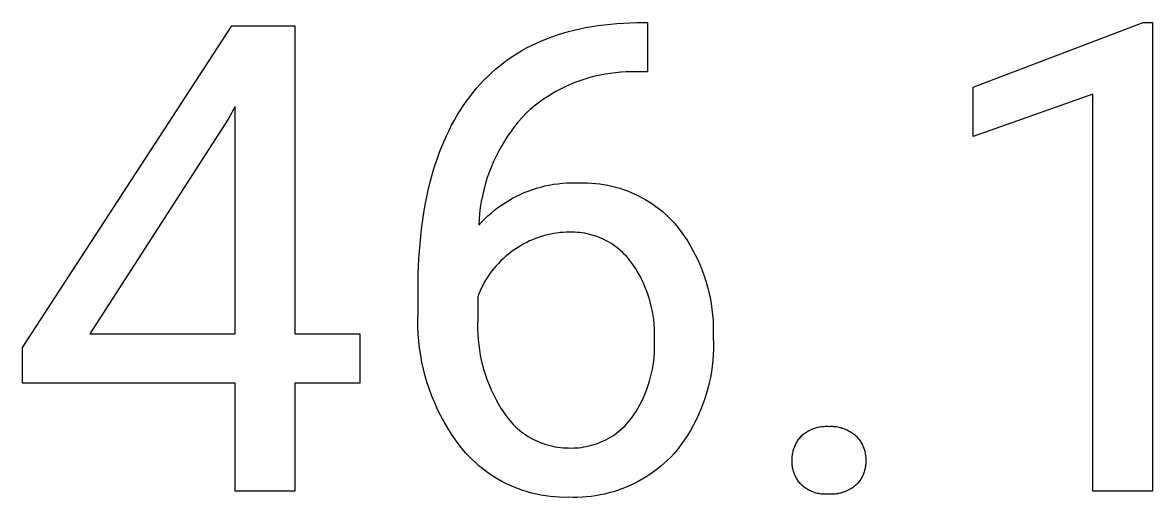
# Model space of a CAD drawing. Header units: millimetres. Extents: x 578 to 4608, y -138 to 2677.
# Drawn here: x 3633.8 to 3706.1, y 40.2 to 70.6 of the extents above; entities that cross this region are included whole.
import ezdxf

# ---------------------------------------------------------------- set-up
doc = ezdxf.new("R2010")
doc.units = ezdxf.units.MM
doc.header["$MEASUREMENT"] = 0
doc.layers.add('Domyślny', color=7, linetype='Continuous', true_color=0x000000)

msp = doc.modelspace()

# ---------------------------------------------------------------- linework, layer by layer
at = {"layer": 'Domyślny'}
for p, q in [((3633.842, 49.743), (3647.226, 70.359)), ((3647.226, 70.359), (3651.269, 70.359)), ((3651.269, 70.359), (3651.269, 50.622)), ((3669.134, 70.076), (3669.505, 70.162)), ((3669.505, 70.162), (3669.883, 70.239)), ((3669.883, 70.239), (3670.267, 70.308)), ((3670.267, 70.308), (3670.658, 70.368)), ((3670.658, 70.368), (3671.056, 70.421)), ((3671.056, 70.421), (3671.461, 70.464)), ((3671.461, 70.464), (3671.872, 70.5)), ((3671.872, 70.5), (3672.29, 70.527)), ((3672.29, 70.527), (3672.715, 70.546)), ((3672.715, 70.546), (3673.146, 70.557)), ((3673.146, 70.557), (3673.825, 70.557)), ((3673.825, 70.557), (3673.825, 67.399)), ((3694.666, 66.412), (3705.543, 70.557)), ((3705.543, 70.557), (3706.138, 70.557)), ((3706.138, 70.557), (3706.138, 40.557)), ((3667.048, 69.387), (3667.379, 69.523)), ((3667.379, 69.523), (3667.717, 69.65)), ((3667.717, 69.65), (3668.061, 69.769)), ((3668.061, 69.769), (3668.412, 69.88)), ((3668.412, 69.88), (3668.769, 69.982)), ((3668.769, 69.982), (3669.134, 70.076)), ((3665.495, 68.584), (3665.792, 68.761)), ((3665.792, 68.761), (3666.096, 68.93)), ((3666.096, 68.93), (3666.407, 69.091)), ((3666.407, 69.091), (3666.724, 69.243)), ((3666.724, 69.243), (3667.048, 69.387)), ((3664.373, 67.791), (3664.644, 68.001)), ((3664.644, 68.001), (3664.921, 68.204)), ((3664.921, 68.204), (3665.205, 68.398)), ((3665.205, 68.398), (3665.495, 68.584)), ((3663.603, 67.108), (3663.853, 67.344)), ((3663.853, 67.344), (3664.11, 67.572)), ((3664.11, 67.572), (3664.373, 67.791)), ((3671.12, 67.255), (3670.79, 67.192)), ((3671.452, 67.307), (3671.12, 67.255)), ((3671.786, 67.348), (3671.452, 67.307)), ((3672.12, 67.378), (3671.786, 67.348)), ((3672.456, 67.396), (3672.12, 67.378)), ((3672.792, 67.403), (3672.456, 67.396)), ((3673.128, 67.399), (3672.792, 67.403)), ((3673.825, 67.399), (3673.128, 67.399)), ((3662.892, 66.351), (3663.122, 66.612)), ((3663.122, 66.612), (3663.359, 66.864)), ((3663.359, 66.864), (3663.603, 67.108)), ((3668.871, 66.584), (3668.565, 66.446)), ((3669.182, 66.712), (3668.871, 66.584)), ((3669.496, 66.83), (3669.182, 66.712)), ((3669.815, 66.937), (3669.496, 66.83)), ((3670.137, 67.033), (3669.815, 66.937)), ((3670.462, 67.118), (3670.137, 67.033)), ((3670.79, 67.192), (3670.462, 67.118)), ((3662.243, 65.52), (3662.452, 65.805)), ((3662.452, 65.805), (3662.669, 66.082)), ((3662.669, 66.082), (3662.892, 66.351)), ((3667.391, 65.791), (3667.113, 65.604)), ((3667.676, 65.97), (3667.391, 65.791)), ((3667.967, 66.138), (3667.676, 65.97)), ((3668.263, 66.297), (3667.967, 66.138)), ((3668.565, 66.446), (3668.263, 66.297)), ((3694.666, 63.254), (3694.666, 66.412)), ((3702.32, 65.98), (3694.666, 63.254)), ((3702.32, 40.557), (3702.32, 65.98)), ((3647.451, 65.181), (3646.998, 64.367)), ((3647.451, 50.622), (3647.451, 65.181)), ((3661.844, 64.928), (3662.04, 65.228)), ((3662.04, 65.228), (3662.243, 65.52)), ((3666.575, 65.2), (3666.317, 64.986)), ((3666.841, 65.407), (3666.575, 65.2)), ((3667.113, 65.604), (3666.841, 65.407)), ((3646.998, 64.367), (3638.154, 50.622)), ((3661.473, 64.305), (3661.655, 64.62)), ((3661.655, 64.62), (3661.844, 64.928)), ((3665.808, 64.483), (3665.56, 64.196)), ((3666.066, 64.762), (3665.808, 64.483)), ((3666.317, 64.986), (3666.066, 64.762)), ((3660.967, 63.314), (3661.129, 63.652)), ((3661.129, 63.652), (3661.297, 63.982)), ((3661.297, 63.982), (3661.473, 64.305)), ((3665.323, 63.9), (3665.095, 63.596)), ((3665.56, 64.196), (3665.323, 63.9)), ((3660.665, 62.615), (3660.813, 62.968)), ((3660.813, 62.968), (3660.967, 63.314)), ((3664.673, 62.966), (3664.478, 62.64)), ((3664.879, 63.285), (3664.673, 62.966)), ((3665.095, 63.596), (3664.879, 63.285)), ((3660.39, 61.885), (3660.524, 62.254)), ((3660.524, 62.254), (3660.665, 62.615)), ((3664.295, 62.308), (3664.123, 61.969)), ((3664.478, 62.64), (3664.295, 62.308)), ((3660.142, 61.125), (3660.262, 61.509)), ((3660.262, 61.509), (3660.39, 61.885)), ((3663.963, 61.625), (3663.816, 61.276)), ((3664.123, 61.969), (3663.963, 61.625)), ((3659.922, 60.335), (3660.029, 60.734)), ((3660.029, 60.734), (3660.142, 61.125)), ((3663.68, 60.921), (3663.557, 60.563)), ((3663.816, 61.276), (3663.68, 60.921)), ((3659.822, 59.928), (3659.922, 60.335)), ((3663.446, 60.2), (3663.347, 59.833)), ((3663.557, 60.563), (3663.446, 60.2)), ((3666.728, 59.953), (3666.995, 60.029)), ((3666.995, 60.029), (3667.265, 60.096)), ((3667.265, 60.096), (3667.537, 60.154)), ((3667.537, 60.154), (3667.811, 60.202)), ((3667.811, 60.202), (3668.086, 60.241)), ((3668.086, 60.241), (3668.362, 60.271)), ((3668.362, 60.271), (3668.64, 60.291)), ((3668.64, 60.291), (3668.918, 60.301)), ((3668.918, 60.301), (3669.196, 60.302)), ((3669.196, 60.302), (3669.473, 60.293)), ((3669.473, 60.293), (3669.735, 60.299)), ((3669.735, 60.299), (3669.996, 60.296)), ((3669.996, 60.296), (3670.257, 60.284)), ((3670.257, 60.284), (3670.518, 60.263)), ((3670.518, 60.263), (3670.777, 60.233)), ((3670.777, 60.233), (3671.036, 60.195)), ((3671.036, 60.195), (3671.293, 60.148)), ((3671.293, 60.148), (3671.548, 60.092)), ((3671.548, 60.092), (3671.802, 60.028)), ((3671.802, 60.028), (3672.053, 59.955)), ((3659.644, 59.092), (3659.73, 59.514)), ((3659.73, 59.514), (3659.822, 59.928)), ((3663.262, 59.463), (3663.189, 59.091)), ((3663.347, 59.833), (3663.262, 59.463)), ((3664.951, 59.169), (3665.192, 59.307)), ((3665.192, 59.307), (3665.438, 59.436)), ((3665.438, 59.436), (3665.689, 59.557)), ((3665.689, 59.557), (3665.943, 59.669)), ((3665.943, 59.669), (3666.201, 59.773)), ((3666.201, 59.773), (3666.463, 59.867)), ((3666.463, 59.867), (3666.728, 59.953)), ((3672.053, 59.955), (3672.301, 59.873)), ((3672.301, 59.873), (3672.547, 59.784)), ((3672.547, 59.784), (3672.789, 59.686)), ((3672.789, 59.686), (3673.028, 59.58)), ((3673.028, 59.58), (3673.263, 59.466)), ((3673.263, 59.466), (3673.494, 59.344)), ((3673.494, 59.344), (3673.721, 59.214)), ((3659.492, 58.225), (3659.565, 58.662)), ((3659.565, 58.662), (3659.644, 59.092)), ((3663.129, 58.716), (3663.083, 58.34)), ((3663.189, 59.091), (3663.129, 58.716)), ((3664.036, 58.538), (3664.257, 58.707)), ((3664.257, 58.707), (3664.483, 58.869)), ((3664.483, 58.869), (3664.714, 59.023)), ((3664.714, 59.023), (3664.951, 59.169)), ((3673.721, 59.214), (3673.943, 59.076)), ((3673.943, 59.076), (3674.161, 58.932)), ((3674.161, 58.932), (3674.373, 58.78)), ((3674.373, 58.78), (3674.581, 58.621)), ((3674.581, 58.621), (3674.783, 58.454)), ((3659.369, 57.328), (3659.492, 58.225)), ((3663.049, 57.962), (3663.028, 57.583)), ((3663.083, 58.34), (3663.049, 57.962)), ((3663.216, 57.787), (3663.412, 57.985)), ((3663.412, 57.985), (3663.613, 58.177)), ((3663.613, 58.177), (3663.822, 58.361)), ((3663.822, 58.361), (3664.036, 58.538)), ((3674.783, 58.454), (3674.979, 58.282)), ((3674.979, 58.282), (3675.169, 58.102)), ((3675.169, 58.102), (3675.353, 57.917)), ((3675.353, 57.917), (3675.53, 57.725)), ((3659.272, 56.401), (3659.369, 57.328)), ((3663.028, 57.583), (3663.216, 57.787)), ((3668.431, 57.123), (3668.229, 57.106)), ((3668.633, 57.133), (3668.431, 57.123)), ((3668.835, 57.136), (3668.633, 57.133)), ((3668.998, 57.137), (3668.835, 57.136)), ((3669.161, 57.134), (3668.998, 57.137)), ((3669.324, 57.125), (3669.161, 57.134)), ((3669.486, 57.11), (3669.324, 57.125)), ((3675.53, 57.725), (3675.701, 57.527)), ((3675.701, 57.527), (3675.925, 57.238)), ((3675.925, 57.238), (3676.138, 56.94)), ((3659.204, 55.442), (3659.272, 56.401)), ((3665.925, 56.392), (3665.749, 56.292)), ((3666.104, 56.486), (3665.925, 56.392)), ((3666.286, 56.575), (3666.104, 56.486)), ((3666.471, 56.657), (3666.286, 56.575)), ((3666.659, 56.733), (3666.471, 56.657)), ((3666.849, 56.802), (3666.659, 56.733)), ((3667.041, 56.865), (3666.849, 56.802)), ((3667.235, 56.922), (3667.041, 56.865)), ((3667.431, 56.972), (3667.235, 56.922)), ((3667.629, 57.016), (3667.431, 56.972)), ((3667.828, 57.053), (3667.629, 57.016)), ((3668.028, 57.083), (3667.828, 57.053)), ((3668.229, 57.106), (3668.028, 57.083)), ((3669.648, 57.089), (3669.486, 57.11)), ((3669.809, 57.063), (3669.648, 57.089)), ((3669.969, 57.032), (3669.809, 57.063)), ((3670.127, 56.995), (3669.969, 57.032)), ((3670.285, 56.953), (3670.127, 56.995)), ((3670.441, 56.905), (3670.285, 56.953)), ((3670.595, 56.852), (3670.441, 56.905)), ((3670.747, 56.794), (3670.595, 56.852)), ((3670.897, 56.731), (3670.747, 56.794)), ((3671.045, 56.662), (3670.897, 56.731)), ((3671.191, 56.589), (3671.045, 56.662)), ((3671.333, 56.51), (3671.191, 56.589)), ((3671.473, 56.427), (3671.333, 56.51)), ((3671.611, 56.339), (3671.473, 56.427)), ((3676.138, 56.94), (3676.341, 56.636)), ((3676.341, 56.636), (3676.533, 56.325)), ((3664.906, 55.705), (3664.744, 55.57)), ((3665.073, 55.833), (3664.906, 55.705)), ((3665.244, 55.956), (3665.073, 55.833)), ((3665.409, 56.073), (3665.244, 55.956)), ((3665.577, 56.185), (3665.409, 56.073)), ((3665.749, 56.292), (3665.577, 56.185)), ((3671.745, 56.246), (3671.611, 56.339)), ((3671.875, 56.149), (3671.745, 56.246)), ((3672.003, 56.047), (3671.875, 56.149)), ((3672.127, 55.941), (3672.003, 56.047)), ((3672.247, 55.831), (3672.127, 55.941)), ((3672.363, 55.717), (3672.247, 55.831)), ((3672.475, 55.598), (3672.363, 55.717)), ((3676.533, 56.325), (3676.715, 56.008)), ((3676.715, 56.008), (3676.885, 55.685)), ((3676.885, 55.685), (3677.045, 55.356)), ((3659.162, 54.454), (3659.204, 55.442)), ((3664.143, 54.98), (3664.006, 54.82)), ((3664.286, 55.135), (3664.143, 54.98)), ((3664.433, 55.285), (3664.286, 55.135)), ((3664.586, 55.431), (3664.433, 55.285)), ((3664.744, 55.57), (3664.586, 55.431)), ((3672.584, 55.477), (3672.475, 55.598)), ((3672.688, 55.351), (3672.584, 55.477)), ((3672.787, 55.222), (3672.688, 55.351)), ((3672.939, 55.003), (3672.787, 55.222)), ((3673.084, 54.779), (3672.939, 55.003)), ((3677.045, 55.356), (3677.193, 55.022)), ((3677.193, 55.022), (3677.33, 54.682)), ((3659.149, 53.435), (3659.162, 54.454)), ((3663.63, 54.313), (3663.516, 54.136)), ((3663.749, 54.486), (3663.63, 54.313)), ((3663.875, 54.655), (3663.749, 54.486)), ((3664.006, 54.82), (3663.875, 54.655)), ((3673.221, 54.551), (3673.084, 54.779)), ((3673.35, 54.318), (3673.221, 54.551)), ((3673.472, 54.08), (3673.35, 54.318)), ((3677.33, 54.682), (3677.455, 54.339)), ((3677.455, 54.339), (3677.569, 53.991)), ((3663.212, 53.582), (3663.123, 53.391)), ((3663.307, 53.77), (3663.212, 53.582)), ((3663.408, 53.955), (3663.307, 53.77)), ((3663.516, 54.136), (3663.408, 53.955)), ((3673.585, 53.839), (3673.472, 54.08)), ((3673.69, 53.594), (3673.585, 53.839)), ((3673.787, 53.346), (3673.69, 53.594)), ((3677.569, 53.991), (3677.67, 53.64)), ((3677.67, 53.64), (3677.759, 53.285)), ((3659.149, 51.973), (3659.149, 53.435)), ((3663.042, 53.197), (3662.966, 53)), ((3662.966, 53), (3662.966, 51.594)), ((3663.123, 53.391), (3663.042, 53.197)), ((3673.876, 53.094), (3673.787, 53.346)), ((3673.956, 52.84), (3673.876, 53.094)), ((3674.027, 52.583), (3673.956, 52.84)), ((3677.759, 53.285), (3677.837, 52.928)), ((3677.837, 52.928), (3677.902, 52.568)), ((3674.09, 52.324), (3674.027, 52.583)), ((3674.144, 52.063), (3674.09, 52.324)), ((3674.19, 51.801), (3674.144, 52.063)), ((3677.902, 52.568), (3677.954, 52.206)), ((3677.954, 52.206), (3677.995, 51.843)), ((3659.137, 51.518), (3659.149, 51.973)), ((3659.141, 51.064), (3659.137, 51.518)), ((3662.966, 51.594), (3662.956, 51.261)), ((3674.226, 51.537), (3674.19, 51.801)), ((3674.254, 51.271), (3674.226, 51.537)), ((3677.995, 51.843), (3678.022, 51.478)), ((3678.022, 51.478), (3678.038, 51.113)), ((3638.154, 50.622), (3647.451, 50.622)), ((3651.269, 50.622), (3655.417, 50.622)), ((3655.417, 50.622), (3655.417, 47.465)), ((3659.161, 50.609), (3659.141, 51.064)), ((3659.196, 50.156), (3659.161, 50.609)), ((3662.956, 51.261), (3662.957, 50.927)), ((3662.957, 50.927), (3662.968, 50.594)), ((3674.273, 51.005), (3674.254, 51.271)), ((3674.282, 50.739), (3674.273, 51.005)), ((3674.283, 50.473), (3674.282, 50.739)), ((3678.041, 50.747), (3678.031, 50.382)), ((3678.038, 51.113), (3678.041, 50.747)), ((3659.248, 49.704), (3659.196, 50.156)), ((3662.968, 50.594), (3662.991, 50.262)), ((3662.991, 50.262), (3663.026, 49.93)), ((3663.026, 49.93), (3663.071, 49.6)), ((3674.275, 50.206), (3674.283, 50.473)), ((3674.283, 49.942), (3674.275, 50.206)), ((3674.282, 49.677), (3674.283, 49.942)), ((3678.031, 50.382), (3678.043, 50.017)), ((3678.043, 50.017), (3678.043, 49.652)), ((3633.842, 47.465), (3633.842, 49.743)), ((3659.315, 49.254), (3659.248, 49.704)), ((3659.397, 48.806), (3659.315, 49.254)), ((3663.071, 49.6), (3663.127, 49.272)), ((3663.127, 49.272), (3663.194, 48.945)), ((3674.254, 49.149), (3674.273, 49.412)), ((3674.273, 49.412), (3674.282, 49.677)), ((3678.03, 49.287), (3678.004, 48.923)), ((3678.043, 49.652), (3678.03, 49.287)), ((3659.495, 48.362), (3659.397, 48.806)), ((3663.194, 48.945), (3663.272, 48.621)), ((3663.272, 48.621), (3663.361, 48.3)), ((3674.146, 48.362), (3674.191, 48.623)), ((3674.191, 48.623), (3674.227, 48.885)), ((3674.227, 48.885), (3674.254, 49.149)), ((3677.967, 48.559), (3677.916, 48.198)), ((3678.004, 48.923), (3677.967, 48.559)), ((3659.609, 47.922), (3659.495, 48.362)), ((3659.737, 47.485), (3659.609, 47.922)), ((3663.361, 48.3), (3663.461, 47.982)), ((3663.461, 47.982), (3663.571, 47.668)), ((3673.961, 47.591), (3674.031, 47.846)), ((3674.031, 47.846), (3674.093, 48.103)), ((3674.093, 48.103), (3674.146, 48.362)), ((3677.854, 47.838), (3677.779, 47.481)), ((3677.916, 48.198), (3677.854, 47.838)), ((3647.451, 47.465), (3633.842, 47.465)), ((3647.451, 40.557), (3647.451, 47.465)), ((3655.417, 47.465), (3651.269, 47.465)), ((3651.269, 47.465), (3651.269, 40.557)), ((3659.881, 47.054), (3659.737, 47.485)), ((3660.039, 46.627), (3659.881, 47.054)), ((3663.571, 47.668), (3663.692, 47.357)), ((3663.692, 47.357), (3663.823, 47.051)), ((3663.823, 47.051), (3663.965, 46.749)), ((3673.699, 46.842), (3673.794, 47.088)), ((3673.794, 47.088), (3673.882, 47.338)), ((3673.882, 47.338), (3673.961, 47.591)), ((3677.692, 47.126), (3677.593, 46.774)), ((3677.779, 47.481), (3677.692, 47.126)), ((3660.212, 46.207), (3660.039, 46.627)), ((3663.965, 46.749), (3664.116, 46.452)), ((3664.116, 46.452), (3664.277, 46.16)), ((3673.363, 46.122), (3673.483, 46.358)), ((3673.483, 46.358), (3673.595, 46.598)), ((3673.595, 46.598), (3673.699, 46.842)), ((3677.482, 46.427), (3677.359, 46.083)), ((3677.593, 46.774), (3677.482, 46.427)), ((3660.4, 45.792), (3660.212, 46.207)), ((3660.602, 45.385), (3660.4, 45.792)), ((3664.277, 46.16), (3664.448, 45.874)), ((3664.448, 45.874), (3664.629, 45.594)), ((3664.629, 45.594), (3664.723, 45.453)), ((3672.957, 45.44), (3673.1, 45.663)), ((3673.1, 45.663), (3673.235, 45.891)), ((3673.235, 45.891), (3673.363, 46.122)), ((3677.224, 45.743), (3677.078, 45.409)), ((3677.359, 46.083), (3677.224, 45.743)), ((3660.818, 44.984), (3660.602, 45.385)), ((3661.047, 44.592), (3660.818, 44.984)), ((3664.723, 45.453), (3664.823, 45.315)), ((3664.823, 45.315), (3664.927, 45.181)), ((3664.927, 45.181), (3665.035, 45.05)), ((3665.035, 45.05), (3665.148, 44.923)), ((3665.148, 44.923), (3665.265, 44.8)), ((3672.372, 44.724), (3672.487, 44.843)), ((3672.487, 44.843), (3672.598, 44.966)), ((3672.598, 44.966), (3672.705, 45.092)), ((3672.705, 45.092), (3672.807, 45.223)), ((3672.807, 45.223), (3672.957, 45.44)), ((3676.921, 45.079), (3676.752, 44.755)), ((3677.078, 45.409), (3676.921, 45.079)), ((3661.291, 44.207), (3661.047, 44.592)), ((3661.547, 43.831), (3661.291, 44.207)), ((3665.265, 44.8), (3665.387, 44.681)), ((3665.387, 44.681), (3665.512, 44.567)), ((3665.512, 44.567), (3665.641, 44.456)), ((3665.641, 44.456), (3665.774, 44.35)), ((3665.774, 44.35), (3665.91, 44.249)), ((3665.91, 44.249), (3666.05, 44.153)), ((3666.05, 44.153), (3666.193, 44.061)), ((3671.602, 44.099), (3671.739, 44.192)), ((3671.739, 44.192), (3671.873, 44.289)), ((3671.873, 44.289), (3672.003, 44.391)), ((3672.003, 44.391), (3672.13, 44.498)), ((3672.13, 44.498), (3672.253, 44.609)), ((3672.253, 44.609), (3672.372, 44.724)), ((3676.382, 44.126), (3676.181, 43.821)), ((3676.573, 44.437), (3676.382, 44.126)), ((3676.752, 44.755), (3676.573, 44.437)), ((3683.664, 44.069), (3683.72, 44.122)), ((3683.72, 44.122), (3683.778, 44.172)), ((3683.778, 44.172), (3683.838, 44.221)), ((3683.838, 44.221), (3683.899, 44.267)), ((3683.899, 44.267), (3683.962, 44.312)), ((3683.962, 44.312), (3684.026, 44.354)), ((3684.026, 44.354), (3684.091, 44.394)), ((3684.091, 44.394), (3684.158, 44.432)), ((3684.158, 44.432), (3684.226, 44.467)), ((3684.226, 44.467), (3684.296, 44.501)), ((3684.296, 44.501), (3684.366, 44.532)), ((3684.366, 44.532), (3684.438, 44.56)), ((3684.438, 44.56), (3684.51, 44.586)), ((3684.51, 44.586), (3684.583, 44.61)), ((3684.583, 44.61), (3684.657, 44.631)), ((3684.657, 44.631), (3684.731, 44.649)), ((3684.731, 44.649), (3684.807, 44.665)), ((3684.807, 44.665), (3684.882, 44.679)), ((3684.882, 44.679), (3684.958, 44.69)), ((3684.958, 44.69), (3685.035, 44.698)), ((3685.035, 44.698), (3685.111, 44.704)), ((3685.111, 44.704), (3685.188, 44.707)), ((3685.188, 44.707), (3685.265, 44.708)), ((3685.265, 44.708), (3685.342, 44.706)), ((3685.342, 44.706), (3685.419, 44.701)), ((3685.419, 44.701), (3685.499, 44.706)), ((3685.499, 44.706), (3685.58, 44.707)), ((3685.58, 44.707), (3685.661, 44.706)), ((3685.661, 44.706), (3685.742, 44.702)), ((3685.742, 44.702), (3685.822, 44.695)), ((3685.822, 44.695), (3685.902, 44.686)), ((3685.902, 44.686), (3685.982, 44.674)), ((3685.982, 44.674), (3686.062, 44.659)), ((3686.062, 44.659), (3686.14, 44.641)), ((3686.14, 44.641), (3686.218, 44.62)), ((3686.218, 44.62), (3686.296, 44.597)), ((3686.296, 44.597), (3686.372, 44.572)), ((3686.372, 44.572), (3686.448, 44.543)), ((3686.448, 44.543), (3686.523, 44.512)), ((3686.523, 44.512), (3686.596, 44.479)), ((3686.596, 44.479), (3686.668, 44.442)), ((3686.668, 44.442), (3686.739, 44.404)), ((3686.739, 44.404), (3686.809, 44.363)), ((3686.809, 44.363), (3686.877, 44.32)), ((3686.877, 44.32), (3686.944, 44.274)), ((3686.944, 44.274), (3687.009, 44.226)), ((3687.009, 44.226), (3687.072, 44.176)), ((3687.072, 44.176), (3687.134, 44.124)), ((3687.134, 44.124), (3687.193, 44.069)), ((3661.816, 43.465), (3661.547, 43.831)), ((3662.001, 43.234), (3661.816, 43.465)), ((3666.193, 44.061), (3666.339, 43.974)), ((3666.339, 43.974), (3666.488, 43.892)), ((3666.488, 43.892), (3666.64, 43.816)), ((3666.64, 43.816), (3666.794, 43.745)), ((3666.794, 43.745), (3666.951, 43.678)), ((3666.951, 43.678), (3667.109, 43.618)), ((3667.109, 43.618), (3667.27, 43.563)), ((3667.27, 43.563), (3667.432, 43.513)), ((3667.432, 43.513), (3667.596, 43.469)), ((3667.596, 43.469), (3667.762, 43.43)), ((3667.762, 43.43), (3667.929, 43.398)), ((3667.929, 43.398), (3668.096, 43.37)), ((3669.6, 43.357), (3669.763, 43.382)), ((3669.763, 43.382), (3669.926, 43.412)), ((3669.926, 43.412), (3670.088, 43.447)), ((3670.088, 43.447), (3670.248, 43.489)), ((3670.248, 43.489), (3670.407, 43.535)), ((3670.407, 43.535), (3670.564, 43.588)), ((3670.564, 43.588), (3670.72, 43.645)), ((3670.72, 43.645), (3670.873, 43.708)), ((3670.873, 43.708), (3671.024, 43.776)), ((3671.024, 43.776), (3671.172, 43.849)), ((3671.172, 43.849), (3671.318, 43.927)), ((3671.318, 43.927), (3671.462, 44.011)), ((3671.462, 44.011), (3671.602, 44.099)), ((3675.97, 43.523), (3675.749, 43.232)), ((3676.181, 43.821), (3675.97, 43.523)), ((3683.231, 43.372), (3683.259, 43.441)), ((3683.259, 43.441), (3683.29, 43.51)), ((3683.29, 43.51), (3683.323, 43.577)), ((3683.323, 43.577), (3683.358, 43.643)), ((3683.358, 43.643), (3683.396, 43.708)), ((3683.396, 43.708), (3683.435, 43.772)), ((3683.435, 43.772), (3683.477, 43.835)), ((3683.477, 43.835), (3683.521, 43.896)), ((3683.521, 43.896), (3683.567, 43.955)), ((3683.567, 43.955), (3683.614, 44.013)), ((3683.614, 44.013), (3683.664, 44.069)), ((3687.193, 44.069), (3687.245, 44.014)), ((3687.245, 44.014), (3687.294, 43.956)), ((3687.294, 43.956), (3687.341, 43.897)), ((3687.341, 43.897), (3687.386, 43.837)), ((3687.386, 43.837), (3687.429, 43.775)), ((3687.429, 43.775), (3687.47, 43.712)), ((3687.47, 43.712), (3687.508, 43.647)), ((3687.508, 43.647), (3687.545, 43.581)), ((3687.545, 43.581), (3687.579, 43.513)), ((3687.579, 43.513), (3687.611, 43.445)), ((3687.611, 43.445), (3687.64, 43.375)), ((3662.194, 43.01), (3662.001, 43.234)), ((3662.395, 42.792), (3662.194, 43.01)), ((3662.603, 42.582), (3662.395, 42.792)), ((3668.096, 43.37), (3668.265, 43.349)), ((3668.265, 43.349), (3668.434, 43.334)), ((3668.434, 43.334), (3668.604, 43.324)), ((3668.604, 43.324), (3668.773, 43.32)), ((3668.773, 43.32), (3668.939, 43.316)), ((3668.939, 43.316), (3669.105, 43.318)), ((3669.105, 43.318), (3669.27, 43.325)), ((3669.27, 43.325), (3669.435, 43.338)), ((3669.435, 43.338), (3669.6, 43.357)), ((3675.318, 42.739), (3675.112, 42.536)), ((3675.518, 42.95), (3675.318, 42.739)), ((3675.749, 43.232), (3675.518, 42.95)), ((3683.08, 42.64), (3683.084, 42.715)), ((3683.084, 42.715), (3683.09, 42.79)), ((3683.09, 42.79), (3683.099, 42.864)), ((3683.099, 42.864), (3683.111, 42.939)), ((3683.111, 42.939), (3683.125, 43.012)), ((3683.125, 43.012), (3683.141, 43.086)), ((3683.141, 43.086), (3683.16, 43.158)), ((3683.16, 43.158), (3683.181, 43.23)), ((3683.181, 43.23), (3683.205, 43.301)), ((3683.205, 43.301), (3683.231, 43.372)), ((3687.64, 43.375), (3687.667, 43.305)), ((3687.667, 43.305), (3687.692, 43.234)), ((3687.692, 43.234), (3687.714, 43.161)), ((3687.714, 43.161), (3687.733, 43.088)), ((3687.733, 43.088), (3687.75, 43.015)), ((3687.75, 43.015), (3687.765, 42.941)), ((3687.765, 42.941), (3687.777, 42.866)), ((3687.777, 42.866), (3687.786, 42.792)), ((3687.786, 42.792), (3687.793, 42.716)), ((3687.793, 42.716), (3687.797, 42.641)), ((3662.819, 42.379), (3662.603, 42.582)), ((3663.041, 42.183), (3662.819, 42.379)), ((3663.27, 41.996), (3663.041, 42.183)), ((3663.505, 41.816), (3663.27, 41.996)), ((3674.453, 41.969), (3674.222, 41.795)), ((3674.679, 42.151), (3674.453, 41.969)), ((3674.899, 42.34), (3674.679, 42.151)), ((3675.112, 42.536), (3674.899, 42.34)), ((3683.078, 42.565), (3683.08, 42.64)), ((3683.08, 42.49), (3683.078, 42.565)), ((3683.079, 42.418), (3683.08, 42.49)), ((3683.081, 42.345), (3683.079, 42.418)), ((3683.085, 42.272), (3683.081, 42.345)), ((3683.091, 42.2), (3683.085, 42.272)), ((3683.101, 42.128), (3683.091, 42.2)), ((3683.112, 42.056), (3683.101, 42.128)), ((3683.126, 41.985), (3683.112, 42.056)), ((3683.143, 41.914), (3683.126, 41.985)), ((3687.737, 41.935), (3687.719, 41.868)), ((3687.753, 42.003), (3687.737, 41.935)), ((3687.766, 42.072), (3687.753, 42.003)), ((3687.777, 42.141), (3687.766, 42.072)), ((3687.786, 42.211), (3687.777, 42.141)), ((3687.793, 42.28), (3687.786, 42.211)), ((3687.797, 42.35), (3687.793, 42.28)), ((3687.797, 42.641), (3687.799, 42.566)), ((3687.799, 42.42), (3687.797, 42.35)), ((3687.799, 42.566), (3687.798, 42.49)), ((3687.798, 42.49), (3687.799, 42.42)), ((3663.747, 41.645), (3663.505, 41.816)), ((3663.994, 41.482), (3663.747, 41.645)), ((3664.247, 41.328), (3663.994, 41.482)), ((3664.504, 41.183), (3664.247, 41.328)), ((3673.493, 41.321), (3673.24, 41.18)), ((3673.741, 41.471), (3673.493, 41.321)), ((3673.984, 41.629), (3673.741, 41.471)), ((3674.222, 41.795), (3673.984, 41.629)), ((3683.162, 41.844), (3683.143, 41.914)), ((3683.183, 41.775), (3683.162, 41.844)), ((3683.207, 41.706), (3683.183, 41.775)), ((3683.233, 41.639), (3683.207, 41.706)), ((3683.261, 41.572), (3683.233, 41.639)), ((3683.292, 41.506), (3683.261, 41.572)), ((3683.325, 41.441), (3683.292, 41.506)), ((3683.36, 41.378), (3683.325, 41.441)), ((3683.397, 41.315), (3683.36, 41.378)), ((3683.437, 41.254), (3683.397, 41.315)), ((3683.478, 41.195), (3683.437, 41.254)), ((3687.418, 41.239), (3687.377, 41.183)), ((3687.458, 41.297), (3687.418, 41.239)), ((3687.495, 41.356), (3687.458, 41.297)), ((3687.531, 41.416), (3687.495, 41.356)), ((3687.564, 41.478), (3687.531, 41.416)), ((3687.595, 41.541), (3687.564, 41.478)), ((3687.624, 41.604), (3687.595, 41.541)), ((3687.651, 41.669), (3687.624, 41.604)), ((3687.676, 41.734), (3687.651, 41.669)), ((3687.699, 41.801), (3687.676, 41.734)), ((3687.719, 41.868), (3687.699, 41.801)), ((3651.269, 40.557), (3647.451, 40.557)), ((3664.767, 41.047), (3664.504, 41.183)), ((3665.035, 40.92), (3664.767, 41.047)), ((3665.306, 40.802), (3665.035, 40.92)), ((3665.582, 40.694), (3665.306, 40.802)), ((3665.861, 40.596), (3665.582, 40.694)), ((3666.143, 40.507), (3665.861, 40.596)), ((3666.428, 40.429), (3666.143, 40.507)), ((3671.636, 40.517), (3671.357, 40.438)), ((3671.912, 40.605), (3671.636, 40.517)), ((3672.185, 40.702), (3671.912, 40.605)), ((3672.455, 40.808), (3672.185, 40.702)), ((3672.721, 40.923), (3672.455, 40.808)), ((3672.983, 41.047), (3672.721, 40.923)), ((3673.24, 41.18), (3672.983, 41.047)), ((3683.522, 41.136), (3683.478, 41.195)), ((3683.567, 41.08), (3683.522, 41.136)), ((3683.615, 41.025), (3683.567, 41.08)), ((3683.664, 40.971), (3683.615, 41.025)), ((3683.723, 40.918), (3683.664, 40.971)), ((3683.784, 40.867), (3683.723, 40.918)), ((3683.847, 40.818), (3683.784, 40.867)), ((3683.912, 40.771), (3683.847, 40.818)), ((3683.978, 40.727), (3683.912, 40.771)), ((3684.045, 40.684), (3683.978, 40.727)), ((3684.114, 40.645), (3684.045, 40.684)), ((3684.185, 40.607), (3684.114, 40.645)), ((3684.256, 40.572), (3684.185, 40.607)), ((3684.329, 40.539), (3684.256, 40.572)), ((3684.403, 40.509), (3684.329, 40.539)), ((3684.477, 40.482), (3684.403, 40.509)), ((3686.444, 40.511), (3686.369, 40.484)), ((3686.519, 40.541), (3686.444, 40.511)), ((3686.592, 40.574), (3686.519, 40.541)), ((3686.665, 40.609), (3686.592, 40.574)), ((3686.736, 40.646), (3686.665, 40.609)), ((3686.806, 40.686), (3686.736, 40.646)), ((3686.874, 40.728), (3686.806, 40.686)), ((3686.941, 40.772), (3686.874, 40.728)), ((3687.007, 40.819), (3686.941, 40.772)), ((3687.071, 40.868), (3687.007, 40.819)), ((3687.133, 40.918), (3687.071, 40.868)), ((3687.193, 40.971), (3687.133, 40.918)), ((3687.242, 41.022), (3687.193, 40.971)), ((3687.289, 41.074), (3687.242, 41.022)), ((3687.334, 41.127), (3687.289, 41.074)), ((3687.377, 41.183), (3687.334, 41.127)), ((3706.138, 40.557), (3702.32, 40.557)), ((3666.716, 40.36), (3666.428, 40.429)), ((3667.006, 40.301), (3666.716, 40.36)), ((3667.298, 40.252), (3667.006, 40.301)), ((3667.592, 40.214), (3667.298, 40.252)), ((3667.886, 40.185), (3667.592, 40.214)), ((3668.182, 40.167), (3667.886, 40.185)), ((3668.477, 40.159), (3668.182, 40.167)), ((3668.773, 40.162), (3668.477, 40.159)), ((3669.063, 40.154), (3668.773, 40.162)), ((3669.353, 40.156), (3669.063, 40.154)), ((3669.642, 40.167), (3669.353, 40.156)), ((3669.931, 40.188), (3669.642, 40.167)), ((3670.22, 40.219), (3669.931, 40.188)), ((3670.507, 40.259), (3670.22, 40.219)), ((3670.792, 40.31), (3670.507, 40.259)), ((3671.076, 40.369), (3670.792, 40.31)), ((3671.357, 40.438), (3671.076, 40.369)), ((3684.553, 40.457), (3684.477, 40.482)), ((3684.629, 40.434), (3684.553, 40.457)), ((3684.707, 40.415), (3684.629, 40.434)), ((3684.784, 40.398), (3684.707, 40.415)), ((3684.863, 40.383), (3684.784, 40.398)), ((3684.942, 40.372), (3684.863, 40.383)), ((3685.021, 40.363), (3684.942, 40.372)), ((3685.1, 40.357), (3685.021, 40.363)), ((3685.18, 40.353), (3685.1, 40.357)), ((3685.26, 40.352), (3685.18, 40.353)), ((3685.339, 40.354), (3685.26, 40.352)), ((3685.419, 40.359), (3685.339, 40.354)), ((3685.499, 40.355), (3685.419, 40.359)), ((3685.579, 40.353), (3685.499, 40.355)), ((3685.66, 40.354), (3685.579, 40.353)), ((3685.74, 40.358), (3685.66, 40.354)), ((3685.82, 40.364), (3685.74, 40.358)), ((3685.9, 40.373), (3685.82, 40.364)), ((3685.98, 40.385), (3685.9, 40.373)), ((3686.059, 40.399), (3685.98, 40.385)), ((3686.137, 40.417), (3686.059, 40.399)), ((3686.215, 40.436), (3686.137, 40.417)), ((3686.292, 40.459), (3686.215, 40.436)), ((3686.369, 40.484), (3686.292, 40.459))]:
    msp.add_line(p, q, dxfattribs=at)

doc.saveas('drawing.dxf')
